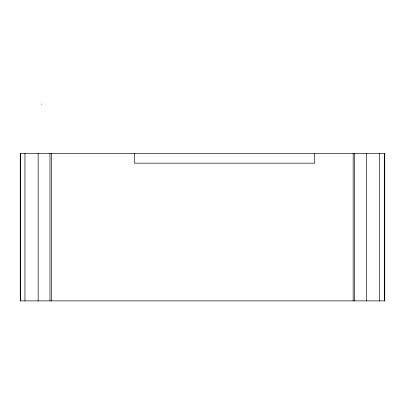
<?xml version="1.0" encoding="UTF-8"?>
<svg xmlns="http://www.w3.org/2000/svg" width="405" height="405" viewBox="0 0 405 405"><rect width="100%" height="100%" fill="white"/><g stroke="black" fill="none" stroke-linecap="round" stroke-linejoin="round"><path stroke-width="0.61" d="M41.558 104.12L41.877 104.12M384.289 153.308L384.289 300.88M379.672 153.308L379.672 300.88M366.459 153.308L366.459 300.88M354.658 153.308L354.658 300.88M353.155 153.308L353.155 300.88M314.72 153.308L314.72 163.149L134.354 163.149L134.354 153.308M51.45 153.308L51.45 300.88M49.972 153.308L49.972 300.88M38.151 153.308L38.151 300.88M24.953 153.308L24.953 300.88M20.311 153.308L20.311 300.88M20.25 153.308L20.25 300.88L384.75 300.88L384.75 153.308L20.25 153.308"/></g></svg>
